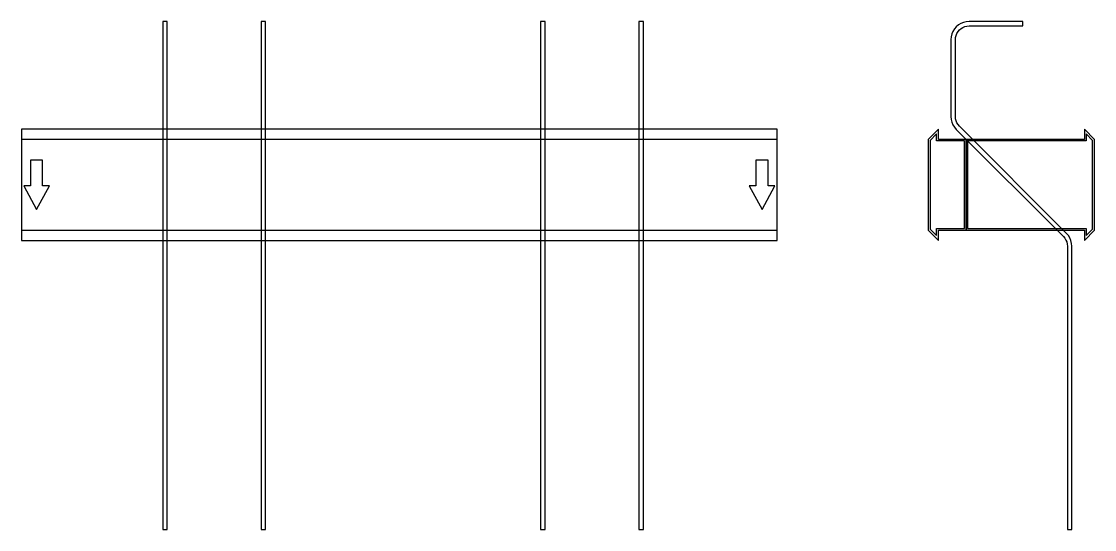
# Model space of a CAD drawing. Extents: x 0 to 1420, y -456 to 216.
import ezdxf

# ---------------------------------------------------------------- set-up
doc = ezdxf.new("R2010")
doc.units = 0
doc.layers.add('Halfen', color=7, linetype='CONTINUOUS')

msp = doc.modelspace()

# ---------------------------------------------------------------- linework, layer by layer
at = {"layer": 'Halfen', "color": 7}
for points in [[(193, -456.177), (193, 216.147), (187, 216.147), (187, -456.177)], [(323, -456.177), (323, 216.147), (317, 216.147), (317, -456.177)], [(693, -456.177), (693, 216.147), (687, 216.147), (687, -456.177)], [(823, -456.177), (823, 216.147), (817, 216.147), (817, -456.177)], [(1390, -456.177), (1390, -81.213), (1389.705, -77.459), (1388.825, -73.797), (1387.384, -70.317), (1385.416, -67.106), (1382.971, -64.243), (1241.272, 77.456), (1239.438, 79.604), (1237.962, 82.012), (1236.881, 84.621), (1236.222, 87.368), (1236, 90.184), (1236, 192.147), (1236.222, 194.963), (1236.881, 197.71), (1237.962, 200.319), (1239.438, 202.728), (1241.272, 204.875), (1243.42, 206.71), (1245.828, 208.186), (1248.438, 209.266), (1251.184, 209.926), (1254, 210.147), (1325, 210.147), (1325, 216.147), (1254, 216.147), (1250.246, 215.852), (1246.584, 214.973), (1243.104, 213.532), (1239.893, 211.564), (1237.029, 209.118), (1234.584, 206.254), (1232.616, 203.043), (1231.175, 199.564), (1230.295, 195.902), (1230, 192.147), (1230, 90.184), (1230.295, 86.429), (1231.175, 82.767), (1232.616, 79.288), (1234.584, 76.077), (1237.029, 73.213), (1378.728, -68.485), (1380.562, -70.633), (1382.038, -73.041), (1383.119, -75.651), (1383.778, -78.397), (1384, -81.213), (1384, -456.177)], [(0, -73.5), (1000, -73.5), (1000, 73.5), (0, 73.5)], [(1250, -60), (1250, 60), (1213.5, 60), (1213.5, 73.5), (1200, 60), (1200, -60), (1213.5, -73.5), (1213.5, -60)], [(1420, -60), (1420, 60), (1406.5, 73.5), (1406.5, 60), (1250, 60), (1250, -60), (1406.5, -60), (1406.5, -73.5)], [(0, -60), (1000, -60), (1000, 60), (0, 60)], [(1248, -58), (1248, 58), (1211, 58), (1211, 67.25), (1202.5, 58.75), (1202.5, -58.75), (1211, -67.25), (1211, -58)], [(1417.5, -58.75), (1417.5, 58.75), (1409, 67.25), (1409, 58), (1252, 58), (1252, -58), (1409, -58), (1409, -67.25)], [(20, -32.5), (37, -1.5), (28, -1.5), (28, 32.5), (12, 32.5), (12, -1.5), (3, -1.5)], [(980, -32.5), (997, -1.5), (988, -1.5), (988, 32.5), (972, 32.5), (972, -1.5), (963, -1.5)]]:
    msp.add_lwpolyline(points, close=True, dxfattribs=at)

doc.saveas('drawing.dxf')
